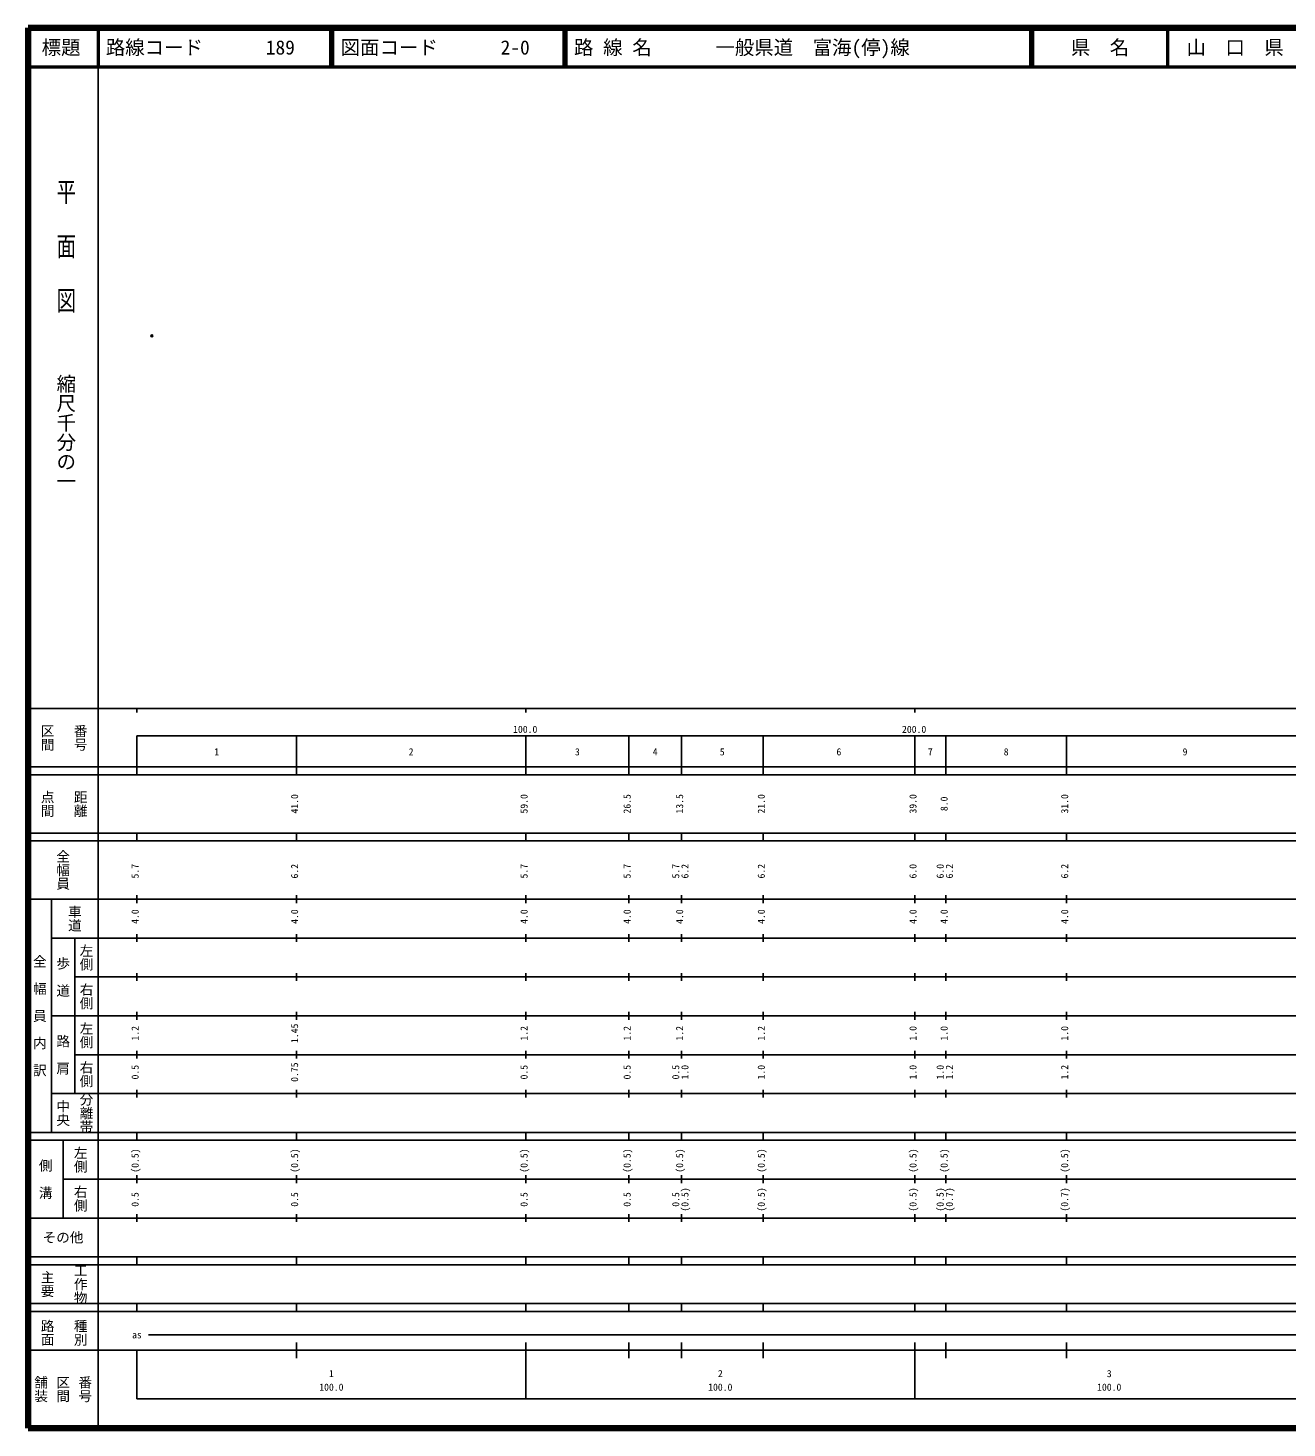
# Model space of a CAD drawing. Units: millimetres on the paper. Extents: x 40 to 680, y 20 to 380.
# Drawn here: x 40 to 363.7, y 20 to 380 of the extents above; entities that cross this region are included whole.
import ezdxf
from ezdxf.enums import TextEntityAlignment as Align

# ---------------------------------------------------------------- set-up
doc = ezdxf.new("R2010")
doc.units = ezdxf.units.MM
doc.header["$PDMODE"] = 32
doc.header["$PDSIZE"] = 0.5
doc.layers.add('M-OTRS', color=6, linetype='Continuous')
doc.layers.add('M-TTL-TXT', color=7, linetype='Continuous')
for name, color, linetype, lineweight in [('M-TTL', 2, 'Continuous', 140), ('M-TTL-BAND', 7, 'Continuous', 25), ('M-TTL-LINE', 7, 'Continuous', 50)]:
    doc.layers.add(name, color=color, linetype=linetype, lineweight=lineweight)
doc.styles.add('@ＭＳ ゴシック', font='')
doc.styles.add('ＭＳ ゴシック', font='')
doc.styles.get('@ＭＳ ゴシック').set_extended_font_data('@MS Gothic')
doc.styles.get('ＭＳ ゴシック').set_extended_font_data('MS Gothic')

msp = doc.modelspace()

# ---------------------------------------------------------------- linework, layer by layer
at = {"layer": 'M-OTRS'}
msp.add_point((71.872, 300.832), dxfattribs=at)
at = {"layer": 'M-TTL'}
for p, q in [((40, 380), (40, 20)), ((680, 380), (40, 380)), ((40, 20), (680, 20))]:
    msp.add_line(p, q, dxfattribs=at)
at = {"layer": 'M-TTL-BAND'}
for p, q in [((58, 370), (58, 20)), ((40, 205), (579, 205)), ((68, 205), (68, 204)), ((168, 205), (168, 204)), ((268, 205), (268, 204)), ((68, 198), (579, 198)), ((68, 198), (68, 188)), ((109, 188), (109, 198)), ((168, 188), (168, 198)), ((194.5, 188), (194.5, 198)), ((208, 188), (208, 198)), ((229, 188), (229, 198)), ((268, 188), (268, 198)), ((276, 188), (276, 198)), ((307, 188), (307, 198)), ((40, 190), (579, 190)), ((40, 188), (579, 188)), ((40, 173), (579, 173)), ((68, 171), (68, 173)), ((109, 171), (109, 173)), ((168, 171), (168, 173)), ((194.5, 171), (194.5, 173)), ((208, 171), (208, 173)), ((229, 171), (229, 173)), ((268, 171), (268, 173)), ((276, 171), (276, 173)), ((307, 171), (307, 173)), ((40, 171), (579, 171)), ((40, 156), (579, 156)), ((46, 96), (46, 156)), ((68, 155), (68, 157)), ((109, 155), (109, 157)), ((168, 155), (168, 157)), ((194.5, 155), (194.5, 157)), ((208, 155), (208, 157)), ((229, 155), (229, 157)), ((268, 155), (268, 157)), ((276, 155), (276, 157)), ((307, 155), (307, 157)), ((46, 146), (579, 146)), ((52, 146), (52, 106)), ((68, 145), (68, 147)), ((109, 145), (109, 147)), ((168, 145), (168, 147)), ((194.5, 145), (194.5, 147)), ((208, 145), (208, 147)), ((229, 145), (229, 147)), ((268, 145), (268, 147)), ((276, 145), (276, 147)), ((307, 145), (307, 147)), ((68, 135), (68, 137)), ((109, 135), (109, 137)), ((168, 135), (168, 137)), ((194.5, 135), (194.5, 137)), ((208, 135), (208, 137)), ((229, 135), (229, 137)), ((268, 135), (268, 137)), ((276, 135), (276, 137)), ((307, 135), (307, 137)), ((52, 136), (579, 136)), ((46, 126), (579, 126)), ((68, 125), (68, 127)), ((109, 125), (109, 127)), ((168, 125), (168, 127)), ((194.5, 125), (194.5, 127)), ((208, 125), (208, 127)), ((229, 125), (229, 127)), ((268, 125), (268, 127)), ((276, 125), (276, 127)), ((307, 125), (307, 127)), ((52, 116), (579, 116)), ((68, 115), (68, 117)), ((109, 115), (109, 117)), ((168, 115), (168, 117)), ((194.5, 115), (194.5, 117)), ((208, 115), (208, 117)), ((229, 115), (229, 117)), ((268, 115), (268, 117)), ((276, 115), (276, 117)), ((307, 115), (307, 117)), ((46, 106), (579, 106)), ((68, 105), (68, 107)), ((109, 105), (109, 107)), ((168, 105), (168, 107)), ((194.5, 105), (194.5, 107)), ((208, 105), (208, 107)), ((229, 105), (229, 107)), ((268, 105), (268, 107)), ((276, 105), (276, 107)), ((307, 105), (307, 107)), ((40, 96), (579, 96)), ((40, 94), (579, 94)), ((49, 94), (49, 74)), ((68, 94), (68, 96)), ((109, 94), (109, 96)), ((168, 94), (168, 96)), ((194.5, 94), (194.5, 96)), ((208, 94), (208, 96)), ((229, 94), (229, 96)), ((268, 94), (268, 96)), ((276, 94), (276, 96)), ((307, 94), (307, 96)), ((49, 84), (579, 84)), ((68, 83), (68, 85)), ((109, 83), (109, 85)), ((168, 83), (168, 85)), ((194.5, 83), (194.5, 85)), ((208, 83), (208, 85)), ((229, 83), (229, 85)), ((268, 83), (268, 85)), ((276, 83), (276, 85)), ((307, 83), (307, 85)), ((40, 74), (579, 74)), ((68, 73), (68, 75)), ((109, 73), (109, 75)), ((168, 73), (168, 75)), ((194.5, 73), (194.5, 75)), ((208, 73), (208, 75)), ((229, 73), (229, 75)), ((268, 73), (268, 75)), ((276, 73), (276, 75)), ((307, 73), (307, 75)), ((40, 64), (579, 64)), ((40, 62), (579, 62)), ((68, 62), (68, 64)), ((109, 62), (109, 64)), ((168, 62), (168, 64)), ((194.5, 62), (194.5, 64)), ((208, 62), (208, 64)), ((229, 62), (229, 64)), ((268, 62), (268, 64)), ((276, 62), (276, 64)), ((307, 62), (307, 64)), ((40, 52), (579, 52)), ((68, 50), (68, 52)), ((109, 50), (109, 52)), ((168, 50), (168, 52)), ((194.5, 50), (194.5, 52)), ((208, 50), (208, 52)), ((229, 50), (229, 52)), ((268, 50), (268, 52)), ((276, 50), (276, 52)), ((307, 50), (307, 52)), ((40, 50), (579, 50)), ((71, 44), (565, 44)), ((40, 40), (579, 40)), ((68, 40), (68, 27.5)), ((109, 38), (109, 42)), ((168, 27.5), (168, 42)), ((194.5, 38), (194.5, 42)), ((208, 38), (208, 42)), ((229, 38), (229, 42)), ((268, 27.5), (268, 42)), ((276, 38), (276, 42)), ((307, 38), (307, 42)), ((68, 27.5), (579, 27.5))]:
    msp.add_line(p, q, dxfattribs=at)
at = {"layer": 'M-TTL-LINE'}
for p, q in [((58, 380), (58, 370)), ((117.75, 380), (117.75, 370)), ((118.25, 380), (118.25, 370)), ((177.75, 380), (177.75, 370)), ((178.25, 380), (178.25, 370)), ((297.75, 380), (297.75, 370)), ((298.25, 380), (298.25, 370)), ((333, 380), (333, 370)), ((40, 370), (680, 370))]:
    msp.add_line(p, q, dxfattribs=at)

# ---------------------------------------------------------------- texts
at = {"layer": 'M-TTL-BAND', "style": '@ＭＳ ゴシック', "width": 1.4}
msp.add_text('平  面  図', height=3.666, rotation=270, dxfattribs=at).set_placement((49.777, 306.475), align=Align.MIDDLE_RIGHT)
at = {"layer": 'M-TTL-BAND', "style": '@ＭＳ ゴシック'}
msp.add_text('縮尺千分の一', height=3.666, rotation=270, dxfattribs=at).set_placement((49.777, 261.03), align=Align.MIDDLE_RIGHT)
for s, p in [('区間', (45, 197.5)), ('番号', (53.5, 197.5)), ('点間', (45, 180.5)), ('距離', (53.5, 180.5)), ('全幅員', (49, 163.5)), ('車道', (52, 151)), ('左側', (55, 141)), ('全\u3000幅\u3000員\u3000内\u3000訳', (43, 126)), ('歩\u3000道', (49, 136)), ('右側', (55, 131)), ('左側', (55, 121)), ('路\u3000肩', (49, 116)), ('右側', (55, 111)), ('分離帯', (55, 101)), ('中央', (49, 101)), ('左側', (53.5, 89)), ('側\u3000溝', (44.5, 84)), ('右側', (53.5, 79)), ('工作物', (53.5, 57)), ('主要', (45, 57)), ('路面', (45, 44.5)), ('種別', (53.5, 44.5)), ('舗装', (43.333, 30)), ('区間', (49, 30)), ('番号', (54.667, 30))]:
    msp.add_text(s, height=2.566, rotation=270, dxfattribs=at).set_placement(p, align=Align.MIDDLE_CENTER)
at = {"layer": 'M-TTL-BAND', "style": 'ＭＳ ゴシック'}
for s, p in [('100.0', (167.844, 198.195)), ('200.0', (267.844, 198.195)), ('1', (88.5, 192.405)), ('2', (138.5, 192.405)), ('3', (181.25, 192.405)), ('4', (201.25, 192.405)), ('5', (218.5, 192.405)), ('6', (248.5, 192.405)), ('7', (272, 192.405)), ('8', (291.5, 192.405)), ('9', (337.5, 192.405)), ('as', (68, 42.5)), ('1', (118, 32.523)), ('2', (218, 32.523)), ('3', (318, 32.523)), ('100.0', (118, 29.033)), ('100.0', (218, 29.033)), ('100.0', (318, 29.033))]:
    msp.add_text(s, height=1.833, dxfattribs=at).set_placement(p, align=Align.BOTTOM_CENTER)
for s, p in [('41.0', (110, 180.5)), ('59.0', (169, 180.5)), ('26.5', (195.5, 180.5)), ('13.5', (209, 180.5)), ('21.0', (230, 180.5)), ('39.0', (269, 180.5)), ('8.0', (277, 180.5)), ('31.0', (308, 180.5)), ('5.7', (69, 163.174)), ('6.2', (110, 163.174)), ('5.7', (169, 163.174)), ('5.7', (195.5, 163.174)), ('5.7', (208, 163.174)), ('6.2', (210.37, 163.174)), ('6.2', (230, 163.174)), ('6.0', (269, 163.174)), ('6.0', (276, 163.174)), ('6.2', (278.37, 163.174)), ('6.2', (308, 163.174)), ('4.0', (69, 151.5)), ('4.0', (110, 151.5)), ('4.0', (169, 151.5)), ('4.0', (195.5, 151.5)), ('4.0', (209, 151.5)), ('4.0', (230, 151.5)), ('4.0', (269, 151.5)), ('4.0', (277, 151.5)), ('4.0', (308, 151.5)), ('1.2', (69, 121.5)), ('1.45', (110, 121.5)), ('1.2', (169, 121.5)), ('1.2', (195.5, 121.5)), ('1.2', (209, 121.5)), ('1.2', (230, 121.5)), ('1.0', (269, 121.5)), ('1.0', (277, 121.5)), ('1.0', (308, 121.5)), ('0.5', (69, 111.5)), ('0.75', (110, 111.5)), ('0.5', (169, 111.5)), ('0.5', (195.5, 111.5)), ('0.5', (208, 111.5)), ('1.0', (210.37, 111.5)), ('1.0', (230, 111.5)), ('1.0', (269, 111.5)), ('1.0', (276, 111.5)), ('1.2', (278.37, 111.5)), ('1.2', (308, 111.5)), ('(0.5)', (69, 88.764)), ('(0.5)', (110, 88.764)), ('(0.5)', (169, 88.764)), ('(0.5)', (195.5, 88.764)), ('(0.5)', (209, 88.764)), ('(0.5)', (230, 88.764)), ('(0.5)', (269, 88.764)), ('(0.5)', (277, 88.764)), ('(0.5)', (308, 88.764)), ('0.5', (69, 78.764)), ('0.5', (110, 78.764)), ('0.5', (169, 78.764)), ('0.5', (195.5, 78.764)), ('0.5', (208, 78.764)), ('(0.5)', (210.37, 78.764)), ('(0.5)', (230, 78.764)), ('(0.5)', (269, 78.764)), ('(0.5)', (276, 78.764)), ('(0.7)', (278.37, 78.764)), ('(0.7)', (308, 78.764))]:
    msp.add_text(s, height=1.833, rotation=90, dxfattribs=at).set_placement(p, align=Align.BOTTOM_CENTER)
msp.add_text('その他', height=2.566, dxfattribs=at).set_placement((49, 69), align=Align.MIDDLE_CENTER)
at = {"layer": 'M-TTL-TXT', "style": 'ＭＳ ゴシック'}
for s, p in [('標題', (48.5, 375)), ('県\u3000名', (315.625, 375)), ('山\u3000口\u3000県', (350.375, 375))]:
    msp.add_text(s, height=3.666, dxfattribs=at).set_placement(p, align=Align.MIDDLE_CENTER)
for s, p in [('路線コード', (60, 375)), ('189', (101.142, 375)), ('図面コード', (120.38, 375)), ('2-0', (161.521, 375)), ('路 線 名', (180.38, 375)), ('一般県道\u3000富海(停)線', (216.734, 375))]:
    msp.add_text(s, height=3.666, dxfattribs=at).set_placement(p, align=Align.MIDDLE_LEFT)

doc.saveas('drawing.dxf')
